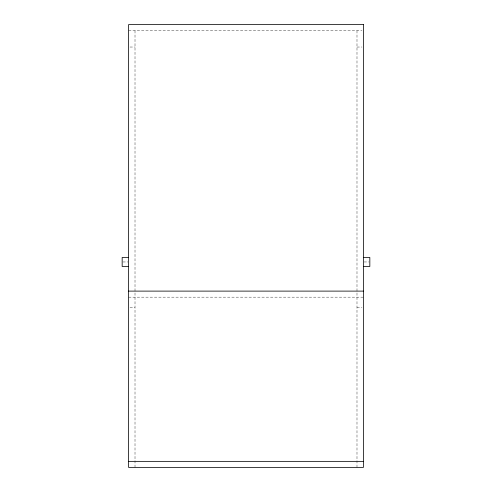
<?xml version="1.0" encoding="UTF-8"?>
<svg xmlns="http://www.w3.org/2000/svg" width="492" height="492" viewBox="0 0 492 492"><rect width="100%" height="100%" fill="white"/><g stroke="black" fill="none" stroke-linecap="round" stroke-linejoin="round"><path stroke-width="0.37" stroke-dasharray="2.46 1.84" d="M128.59 30.639L361.983 30.639M130.017 47.029L135.011 47.029M356.989 47.029L361.983 47.029M122.877 261.965L127.877 261.965M364.123 261.965L369.123 261.965M128.59 297.156L363.41 297.156M130.017 307.223L135.011 307.223M356.989 307.223L361.983 307.223M356.989 30.639L356.989 467.4M135.011 30.639L135.011 467.4"/><path stroke-width="0.74" d="M128.59 257.47L122.164 257.47L122.164 266.461L128.59 266.461M363.41 257.47L369.836 257.47L369.836 266.461L363.41 266.461M128.59 291.11L363.41 291.11M128.59 461.361L363.41 461.361M363.41 24.6L128.59 24.6L128.59 467.4L363.41 467.4L363.41 24.6"/></g></svg>
